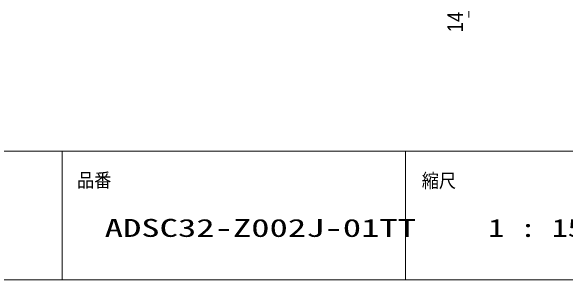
# Model space of a CAD drawing. Units: millimetres, scale not verified. Extents: x -4547 to 4547, y -2284 to 2284.
# Drawn here: x -605 to 365, y -2078 to -1607 of the extents above; entities that cross this region are included whole.
import ezdxf
from ezdxf.enums import TextEntityAlignment as Align

# ---------------------------------------------------------------- set-up
doc = ezdxf.new("R2010")
doc.units = ezdxf.units.MM
doc.header["$LTSCALE"] = 20
doc.layers.add('0-0_2寸法-2', color=7, linetype='Continuous', lineweight=9)
doc.layers.add('0-5_1図面枠', color=7, linetype='Continuous', lineweight=9)
doc.styles.add('ＭＳ ゴシック', font='')
doc.styles.add('ＭＳ Ｐゴシック', font='')
doc.styles.get('ＭＳ ゴシック').set_extended_font_data('MS Gothic')
doc.styles.get('ＭＳ Ｐゴシック').set_extended_font_data('MS PGothic')

# ---------------------------------------------------------------- blocks, each defined once
blk = doc.blocks.new('グループ-111')
at = {"layer": '0-5_1図面枠'}
for p, q in [((-60000, -37050), (60000, -37050)), ((16500, -37050), (16500, -41550)), ((28500, -37050), (28500, -41550))]:
    blk.add_line(p, q, dxfattribs=at)
blk.add_lwpolyline([(-60000, 41550), (60000, 41550), (60000, -41550), (-60000, -41550)], close=True, dxfattribs=at)
blk = doc.blocks.new('図面枠')
at = {"layer": '0-5_1図面枠'}
blk.add_blockref('グループ-111', (0, 0), dxfattribs=at)
at = {"layer": '0-5_1図面枠', "style": 'ＭＳ ゴシック'}
for s, height, width, p in [('品番', 488.1, 0.9, (17022.4, -38451.2)), ('縮尺', 488.1, 0.9, (29074.1, -38468.5)), ('1 : 15', 627.7, 1.3, (31400.2, -40233.6))]:
    blk.add_text(s, height=height, dxfattribs=dict(at, width=width)).set_placement(p, align=Align.BOTTOM_LEFT)

msp = doc.modelspace()

# ---------------------------------------------------------------- linework, layer by layer
at = {"layer": '0-0_2寸法-2'}
msp.add_line((195.31, -1607.26), (195.31, -1618.51), dxfattribs=at)

# ---------------------------------------------------------------- block references
at = {"layer": '0-5_1図面枠', "xscale": 0.05, "yscale": 0.05}
msp.add_blockref('図面枠', (-1340.62, 0), dxfattribs=at)

# ---------------------------------------------------------------- texts
at = {"layer": '0-0_2寸法-2', "style": 'ＭＳ Ｐゴシック', "width": 0.9}
msp.add_text('14', height=27.57, rotation=90, dxfattribs=at).set_placement((193.45, -1644.31), align=Align.BOTTOM_LEFT)
at = {"layer": '0-5_1図面枠', "style": 'ＭＳ ゴシック', "width": 1.5}
msp.add_text('ADSC32-Z002J-01TT', height=31.38, dxfattribs=at).set_placement((-441.18, -2011.68), align=Align.BOTTOM_LEFT)

doc.saveas('drawing.dxf')
